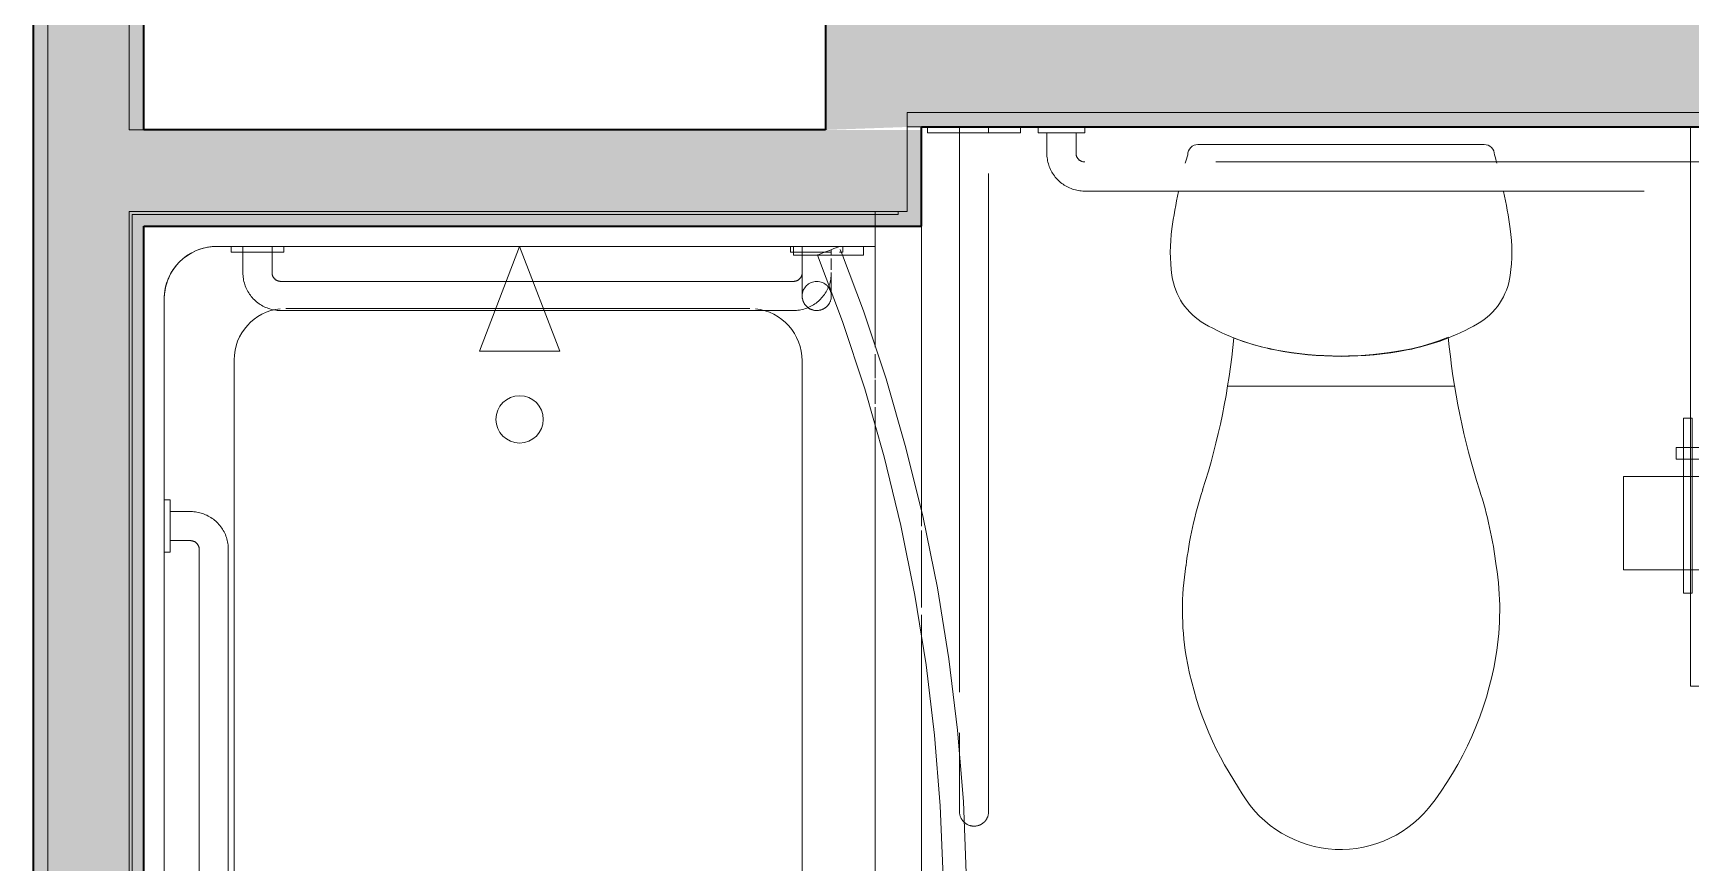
# Model space of a CAD drawing. Header units: inches. Extents: x 6 to 8416, y -388 to 6104.
# Drawn here: x 5566.9 to 5638, y 1127.1 to 1162.7 of the extents above; entities that cross this region are included whole.
import ezdxf

# ---------------------------------------------------------------- set-up
doc = ezdxf.new("R2010")
doc.units = ezdxf.units.IN
doc.header["$MEASUREMENT"] = 0
doc.linetypes.add('Dash 1_16_', pattern=[48, 24, -24])
doc.linetypes.add('Hidden 1_16_', pattern=[36, 24, -12])
for name, color, linetype, lineweight in [('A-GENM', 13, 'Continuous', 18), ('A-WALL', 113, 'Continuous', 25), ('A-WALL-PATT', 111, 'Continuous', 35), ('I-WALL', 2, 'Continuous', 25), ('P-SANR-FIXT', 6, 'Continuous', 18), ('Q-SPCQ', 91, 'Continuous', 18)]:
    doc.layers.add(name, color=color, linetype=linetype, lineweight=lineweight)

# ---------------------------------------------------------------- blocks, each defined once
blk = doc.blocks.new('GM BA Shower-Unit-Tub-Prefab-ICC ADA-AM - ICC Type B_ Option A Forward_ 60_W x 32_D-2224287-LEVEL 3 - PLAN Copy 1 Copy 1')
at = {"layer": 'A-GENM'}
blk.add_line((0, 32), (0.625, 32), dxfattribs=at)
blk = doc.blocks.new('PL BA Toilet-Unit-Two Piece-ICC ADA-AM - ICC Type B_ Side Approach_ Swing Up Bar-V839-LEVEL 3 - PLAN Copy 1 Copy 1')
at = {"layer": 'A-GENM', "linetype": 'Hidden 1_16_', "lineweight": 9}
for p, q in [((33, 0), (0, 0)), ((33, -24), (33, 0)), ((0, -4.25), (0, -0.125)), ((0, -16.526), (0, -4.25)), ((0, -17.125), (0, -16.526)), ((0, -20.622), (0, -17.316)), ((0, -21.828), (0, -20.928)), ((0, -45.422), (0, -21.828)), ((33, -24), (48, -24))]:
    blk.add_line(p, q, dxfattribs=at)
blk = doc.blocks.new('z Nested-Shower Surround-Tub-Prefab - Variable-V844-LEVEL 3 - PLAN Copy 1 Copy 1')
at = {"layer": 'A-GENM', "lineweight": 9}
for p, q in [((0.125, 33), (0, 33)), ((0, 33), (0, 0)), ((0, 32), (0, 33)), ((0, 33), (0.125, 33)), ((0.125, 0.125), (0.125, 33)), ((0.125, 33), (0.125, 32)), ((0, 0.625), (0, 32)), ((0.125, 32), (0.125, 0.625)), ((0, 0), (0, 0.625)), ((0, 0), (60, 0)), ((60, 0), (0, 0)), ((0.125, 0.625), (0.125, 0.312)), ((59.875, 0.125), (0.125, 0.125)), ((0.312, 0.125), (59.688, 0.125))]:
    blk.add_line(p, q, dxfattribs=at)
at = {"layer": 'A-GENM'}
for p, q in [((1.5, 32), (0, 32)), ((0, 32), (0, 0)), ((0, 0.625), (0, 32)), ((0.125, 32), (0.625, 32)), ((0.625, 32), (1.5, 32)), ((1.5, 32), (5.826, 32)), ((1.5, 30.75), (1.5, 32)), ((1.5, 30.75), (1.5, 32)), ((1.5, 32), (1.5, 30.75)), ((6.125, 32), (7.157, 32)), ((7.228, 32), (8.252, 32)), ((8.398, 32), (9.275, 32)), ((9.275, 32), (28.375, 32)), ((1.5, 30), (1.5, 30.75)), ((1.5, 29.25), (1.5, 30.75)), ((1.5, 30.75), (1.5, 30)), ((1.5, 3.75), (1.5, 29.25)), ((1.5, 5.942), (1.5, 29.058)), ((1.5, 29.058), (1.5, 5.942)), ((53.839, 28.873), (6.409, 28.873)), ((4.159, 26.623), (4.159, 17.771)), ((4.159, 17.771), (4.159, 15.729)), ((4.159, 15.729), (4.159, 6.712)), ((1.5, 3.75), (1.5, 5.058)), ((1.5, 5.058), (1.5, 3.75)), ((53.877, 4.5), (6.371, 4.5)), ((56.25, 1.5), (3.75, 1.5)), ((56.25, 1.5), (3.75, 1.5)), ((3.75, 1.5), (56.25, 1.5)), ((0, 0), (0, 0.625)), ((0, 0), (60, 0)), ((60, 0), (0, 0))]:
    blk.add_line(p, q, dxfattribs=at)
blk.add_circle((8.92, 16.75), 1.016, dxfattribs=at)
for centre, radius, start, end in [((6.409, 26.623), 2.25, 90, 173.7582), ((6.371, 6.712), 2.212, 186.09767, 270), ((3.75, 3.75), 2.25, 180, 200.02868), ((3.75, 3.75), 2.25, 180, 270), ((3.75, 3.75), 2.25, 180, 200.02868), ((3.75, 3.75), 2.25, 204.97132, 245.02868), ((3.75, 3.75), 2.25, 204.97132, 245.02868), ((3.75, 3.75), 2.25, 245.02868, 249.97132), ((3.75, 3.75), 2.25, 245.02868, 249.97132), ((3.75, 3.75), 2.25, 249.97132, 270), ((3.75, 3.75), 2.25, 249.97132, 270)]:
    blk.add_arc(centre, radius, start, end, dxfattribs=at)
blk = doc.blocks.new('z Nested-Shower Grab Bars - Variable-V845-LEVEL 3 - PLAN Copy 1 Copy 1')
at = {"layer": 'A-GENM', "linetype": 'Dash 1_16_', "lineweight": 9}
for p, q in [((0.245, 29.125), (0, 29.125)), ((0, 29.125), (0, 29.087)), ((0, 29.125), (0, 29.087)), ((0.245, 29.125), (0, 29.125)), ((0, 29.125), (0, 29.087)), ((0, 29.125), (0, 29.087)), ((0, 29.087), (0, 28.974)), ((0, 29.087), (0, 28.974)), ((0, 29.087), (0, 28.974)), ((0, 29.087), (0, 28.974)), ((0, 28.795), (0, 28.563)), ((0, 28.795), (0, 28.563)), ((0, 28.795), (0, 28.563)), ((0, 28.795), (0, 28.563)), ((0, 28.625), (0, 28.604)), ((0, 28.625), (0, 28.604)), ((0, 28.604), (0, 28.541)), ((0, 28.604), (0, 28.541)), ((0, 28.541), (0, 28.442)), ((0, 28.541), (0, 28.442)), ((0, 28.503), (0, 28.291)), ((0, 28.503), (0, 28.291)), ((0, 28.503), (0, 28.291)), ((0.375, 28.625), (0.154, 28.625)), ((0.25, 29.087), (0.25, 29.125)), ((0.25, 29.087), (0.25, 29.125)), ((0.25, 29.087), (0.25, 29.125)), ((0.25, 29.087), (0.25, 29.125)), ((0.25, 28.974), (0.25, 29.087)), ((0.25, 28.974), (0.25, 29.087)), ((0.25, 28.974), (0.25, 29.087)), ((0.25, 28.974), (0.25, 29.087)), ((0.25, 28.625), (0.25, 28.604)), ((0.25, 28.625), (0.25, 28.604)), ((0.25, 28.604), (0.25, 28.541)), ((0.25, 28.604), (0.25, 28.541)), ((0.25, 28.541), (0.25, 28.442)), ((0.25, 28.541), (0.25, 28.442)), ((1.004, 28.625), (0.515, 28.625)), ((1.004, 28.625), (0.515, 28.625)), ((1.272, 28.618), (1.208, 28.623)), ((1.245, 28.625), (1.284, 28.625)), ((1.44, 28.625), (1.477, 28.625)), ((1.528, 28.574), (1.465, 28.589)), ((1.551, 28.625), (1.587, 28.625)), ((1.587, 28.625), (1.622, 28.625)), ((1.966, 28.625), (1.987, 28.625)), ((1.987, 28.625), (2.007, 28.625)), ((2.007, 28.625), (2.025, 28.625)), ((2.025, 28.625), (2.042, 28.625)), ((2.042, 28.625), (2.057, 28.625)), ((0, 28.442), (0, 28.313)), ((0, 28.442), (0, 28.313)), ((0, 28.313), (0, 28.162)), ((0, 28.313), (0, 28.162)), ((0, 28.291), (0, 28.113)), ((0, 28.291), (0, 28.113)), ((0, 28.291), (0, 28.113)), ((0, 28.162), (0, 28)), ((0, 28.162), (0, 28)), ((0, 28), (0, 27.749)), ((0, 28), (0, 27.838)), ((0, 28), (0, 27.838)), ((0, 28), (0, 27.749)), ((0, 28), (0, 27.749)), ((0, 27.838), (0, 27.688)), ((0, 27.838), (0, 27.688)), ((0.25, 28.442), (0.25, 28.313)), ((0.25, 28.442), (0.25, 28.313)), ((0.25, 28.313), (0.25, 28.162)), ((0.25, 28.313), (0.25, 28)), ((0.25, 28.113), (0.25, 28.291)), ((0.25, 28.162), (0.25, 28)), ((0.25, 28), (0.25, 27.838)), ((0.25, 28), (0.25, 27.838)), ((0.25, 27.749), (0.25, 27.991)), ((0.25, 27.838), (0.25, 27.688)), ((0.25, 27.838), (0.25, 27.688)), ((2.303, 28.119), (2.257, 28.166)), ((0, 27.709), (0, 26.875)), ((0, 27.709), (0, 26.875)), ((0, 27.709), (0, 26.875)), ((0, 27.688), (0, 27.375)), ((0, 27.688), (0, 27.558)), ((0, 27.558), (0, 27.375)), ((0, 27.438), (0, 26.875)), ((0, 27.375), (1.125, 27.375)), ((0.25, 26.875), (0.25, 27.709)), ((0.25, 27.688), (0.25, 27.375)), ((0.25, 27.688), (0.25, 27.375)), ((0.25, 26.875), (0.25, 27.687)), ((0.25, 26.875), (0.25, 27.687)), ((0.25, 26.875), (0.25, 27.438)), ((0.25, 27.375), (1.125, 27.375)), ((0, 26.875), (0.25, 26.875)), ((0, 26.875), (0.25, 26.875)), ((1.5, 27), (1.5, 15.826)), ((2.75, 16.306), (2.75, 27)), ((1.5, 15.826), (1.5, 14.674)), ((2.75, 14.194), (2.75, 16.306)), ((1.5, 14.674), (1.5, 5)), ((2.75, 5), (2.75, 14.194)), ((0.25, 5.125), (0, 5.125)), ((0, 5.125), (0, 4.563)), ((0, 5.125), (0, 2.875)), ((0.25, 2.875), (0.25, 5.125)), ((0.25, 4.563), (0.25, 5.125)), ((1.125, 4.625), (0, 4.625)), ((0, 4.625), (0, 4.442)), ((0, 4.625), (0, 3.375)), ((0, 4.442), (0, 4.313)), ((0, 4.313), (0, 4.162)), ((0, 4.162), (0, 4)), ((0, 4), (0, 3.838)), ((0, 3.838), (0, 3.688)), ((0, 3.688), (0, 3.558)), ((0, 3.558), (0, 3.375)), ((0, 3.438), (0, 2.875)), ((0, 3.375), (1.125, 3.375)), ((0, 2.875), (0.25, 2.875)), ((0.25, 2.875), (0.25, 3.438)), ((35, 2.75), (13, 2.75)), ((35, 2.75), (13, 2.75)), ((13, 1.5), (35, 1.5)), ((13, 1.5), (35, 1.5)), ((11.375, 1.125), (11.375, 0.25)), ((11.375, 1.125), (11.375, 0.25)), ((12.625, 0.25), (12.625, 1.125)), ((12.625, 0.25), (12.625, 1.125)), ((10.875, 0.25), (10.875, 0)), ((11.687, 0.25), (10.875, 0.25)), ((11.687, 0.25), (10.875, 0.25)), ((10.875, 0.25), (10.875, 0)), ((13.125, 0.25), (10.875, 0.25)), ((11.687, 0.25), (10.875, 0.25)), ((10.875, 0), (13.125, 0)), ((10.875, 0), (13.125, 0)), ((10.875, 0), (13.125, 0)), ((10.875, 0), (13.125, 0)), ((11.375, 0.25), (11.688, 0.25)), ((11.375, 0.25), (11.688, 0.25)), ((11.375, 0.25), (11.688, 0.25)), ((11.375, 0.25), (12.625, 0.25)), ((11.688, 0.25), (11.838, 0.25)), ((11.688, 0.25), (12.313, 0.25)), ((11.688, 0.25), (12.313, 0.25)), ((11.838, 0.25), (12, 0.25)), ((12, 0.25), (12.162, 0.25)), ((12.162, 0.25), (12.313, 0.25)), ((13.125, 0.25), (12.313, 0.25)), ((13.125, 0.25), (12.313, 0.25)), ((12.313, 0.25), (12.625, 0.25)), ((12.313, 0.25), (12.625, 0.25)), ((13.125, 0.25), (12.313, 0.25)), ((12.313, 0.25), (12.625, 0.25)), ((13.125, 0), (13.125, 0.25)), ((13.125, 0), (13.125, 0.25))]:
    blk.add_line(p, q, dxfattribs=at)
at = {"layer": 'A-GENM', "linetype": 'Dash 1_16_', "lineweight": 9, "flags": 128}
for points in [[(1.208, 28.623), (1.143, 28.625), (1.125, 28.625)], [(1.125, 28.625), (1.165, 28.625), (1.205, 28.625), (1.245, 28.625)], [(1.465, 28.589), (1.401, 28.601), (1.337, 28.611), (1.272, 28.618)], [(1.284, 28.625), (1.324, 28.625), (1.363, 28.625), (1.401, 28.625), (1.44, 28.625)], [(1.477, 28.625), (1.514, 28.625), (1.551, 28.625)], [(2.257, 28.166), (2.21, 28.21), (2.16, 28.252), (2.109, 28.293), (2.057, 28.331), (2.003, 28.367), (1.948, 28.401), (1.891, 28.433), (1.833, 28.463), (1.774, 28.49), (1.714, 28.515), (1.653, 28.537), (1.591, 28.557), (1.528, 28.574)], [(1.622, 28.625), (1.656, 28.625), (1.69, 28.625), (1.722, 28.625), (1.754, 28.625), (1.784, 28.625), (1.814, 28.625), (1.842, 28.625), (1.87, 28.625), (1.896, 28.625), (1.921, 28.625), (1.944, 28.625), (1.966, 28.625)], [(2.057, 28.625), (2.071, 28.625), (2.083, 28.625), (2.094, 28.625), (2.103, 28.625), (2.11, 28.625), (2.116, 28.625), (2.121, 28.625), (2.124, 28.625), (2.125, 28.625)], [(2.125, 28.625), (2.15, 28.625), (2.175, 28.623), (2.2, 28.621), (2.225, 28.617), (2.249, 28.613), (2.274, 28.607), (2.298, 28.601), (2.322, 28.593), (2.345, 28.585), (2.368, 28.576), (2.391, 28.565), (2.414, 28.554), (2.436, 28.542), (2.457, 28.53), (2.478, 28.516), (2.498, 28.501), (2.518, 28.486), (2.537, 28.47), (2.556, 28.453), (2.573, 28.435), (2.59, 28.417), (2.607, 28.398), (2.622, 28.379), (2.637, 28.358), (2.651, 28.338), (2.664, 28.316), (2.676, 28.295), (2.688, 28.272), (2.698, 28.25), (2.708, 28.226), (2.716, 28.203), (2.724, 28.179), (2.73, 28.155), (2.736, 28.131), (2.741, 28.106), (2.745, 28.082), (2.747, 28.057), (2.749, 28.032), (2.75, 28.007), (2.75, 27.982), (2.749, 27.957), (2.746, 27.932), (2.743, 27.907), (2.739, 27.882), (2.734, 27.858), (2.727, 27.834), (2.72, 27.81), (2.712, 27.786), (2.703, 27.763), (2.693, 27.74), (2.682, 27.717), (2.671, 27.695), (2.658, 27.674), (2.645, 27.653), (2.63, 27.632), (2.615, 27.612), (2.599, 27.593), (2.583, 27.574), (2.565, 27.556), (2.547, 27.539), (2.528, 27.523), (2.509, 27.507), (2.489, 27.492), (2.468, 27.478), (2.447, 27.464), (2.426, 27.452), (2.403, 27.44), (2.381, 27.43), (2.358, 27.42), (2.334, 27.411), (2.311, 27.403), (2.287, 27.396), (2.262, 27.39), (2.238, 27.385), (2.213, 27.381), (2.188, 27.378), (2.163, 27.376), (2.138, 27.375), (2.125, 27.375)], [(2.646, 27.572), (2.622, 27.633), (2.595, 27.692), (2.566, 27.75), (2.535, 27.807), (2.502, 27.863), (2.466, 27.918), (2.428, 27.97), (2.389, 28.022), (2.347, 28.072), (2.303, 28.119)], [(1.125, 27.375), (1.14, 27.375), (1.155, 27.374), (1.17, 27.372), (1.185, 27.37), (1.2, 27.368), (1.214, 27.364), (1.229, 27.36), (1.243, 27.356), (1.257, 27.351), (1.271, 27.345), (1.285, 27.339), (1.298, 27.333), (1.311, 27.325), (1.324, 27.318), (1.337, 27.31), (1.349, 27.301), (1.361, 27.292), (1.372, 27.282), (1.383, 27.272), (1.394, 27.261), (1.404, 27.25), (1.414, 27.239), (1.423, 27.227), (1.432, 27.215), (1.441, 27.203), (1.448, 27.19), (1.456, 27.177), (1.463, 27.163), (1.469, 27.15), (1.475, 27.136), (1.48, 27.122), (1.484, 27.108), (1.488, 27.093), (1.492, 27.078), (1.495, 27.064), (1.497, 27.049), (1.498, 27.034), (1.5, 27.019), (1.5, 27.004), (1.5, 27)], [(1.95, 27.375), (1.927, 27.375), (1.903, 27.375), (1.877, 27.375), (1.85, 27.375), (1.822, 27.375), (1.792, 27.375), (1.762, 27.375), (1.731, 27.375), (1.699, 27.375), (1.665, 27.375), (1.631, 27.375), (1.596, 27.375), (1.561, 27.375), (1.524, 27.375), (1.487, 27.375), (1.45, 27.375), (1.412, 27.375), (1.373, 27.375), (1.334, 27.375), (1.295, 27.375), (1.255, 27.375), (1.216, 27.375), (1.176, 27.375), (1.136, 27.375), (1.125, 27.375)], [(2.125, 27.375), (2.124, 27.375), (2.122, 27.375), (2.118, 27.375), (2.112, 27.375), (2.105, 27.375), (2.096, 27.375), (2.086, 27.375), (2.074, 27.375), (2.061, 27.375), (2.046, 27.375), (2.03, 27.375), (2.012, 27.375), (1.993, 27.375), (1.972, 27.375), (1.95, 27.375)], [(2.75, 27), (2.749, 27.065), (2.745, 27.13), (2.738, 27.195), (2.729, 27.259), (2.718, 27.323), (2.703, 27.386), (2.687, 27.449), (2.668, 27.511), (2.646, 27.572)], [(1.5, 5), (1.5, 4.985), (1.499, 4.97), (1.497, 4.955), (1.495, 4.94), (1.493, 4.925), (1.489, 4.911), (1.485, 4.896), (1.481, 4.882), (1.476, 4.868), (1.47, 4.854), (1.464, 4.84), (1.458, 4.827), (1.45, 4.814), (1.443, 4.801), (1.435, 4.788), (1.426, 4.776), (1.417, 4.764), (1.407, 4.753), (1.397, 4.742), (1.386, 4.731), (1.375, 4.721), (1.364, 4.711), (1.352, 4.702), (1.34, 4.693), (1.328, 4.684), (1.315, 4.677), (1.302, 4.669), (1.288, 4.662), (1.275, 4.656), (1.261, 4.65), (1.247, 4.645), (1.233, 4.641), (1.218, 4.637), (1.203, 4.633), (1.189, 4.63), (1.174, 4.628), (1.159, 4.627), (1.144, 4.625), (1.129, 4.625), (1.125, 4.625)], [(1.125, 3.375), (1.19, 3.376), (1.255, 3.38), (1.32, 3.387), (1.384, 3.396), (1.448, 3.407), (1.511, 3.422), (1.574, 3.438), (1.636, 3.457), (1.697, 3.479), (1.758, 3.503), (1.817, 3.53), (1.875, 3.559), (1.932, 3.59), (1.988, 3.623), (2.043, 3.659), (2.095, 3.697), (2.147, 3.736), (2.197, 3.778), (2.244, 3.822), (2.291, 3.868), (2.335, 3.915), (2.377, 3.965), (2.418, 4.016), (2.456, 4.068), (2.492, 4.122), (2.526, 4.177), (2.558, 4.234), (2.588, 4.292), (2.615, 4.351), (2.64, 4.411), (2.662, 4.472), (2.682, 4.534), (2.699, 4.597), (2.714, 4.66), (2.726, 4.724), (2.736, 4.788), (2.743, 4.853), (2.748, 4.917), (2.75, 4.982), (2.75, 5)], [(13, 2.75), (12.935, 2.749), (12.87, 2.745), (12.805, 2.738), (12.741, 2.729), (12.677, 2.718), (12.614, 2.703), (12.551, 2.687), (12.489, 2.668), (12.428, 2.646), (12.367, 2.622), (12.308, 2.595), (12.25, 2.566), (12.193, 2.535), (12.137, 2.502), (12.082, 2.466), (12.03, 2.428), (11.978, 2.389), (11.928, 2.347), (11.881, 2.303), (11.834, 2.257), (11.79, 2.21), (11.748, 2.16), (11.707, 2.109), (11.669, 2.057), (11.633, 2.003), (11.599, 1.948), (11.567, 1.891), (11.537, 1.833), (11.51, 1.774), (11.485, 1.714), (11.463, 1.653), (11.443, 1.591), (11.426, 1.528), (11.411, 1.465), (11.399, 1.401), (11.389, 1.337), (11.382, 1.272), (11.377, 1.208), (11.375, 1.143), (11.375, 1.125)], [(13, 2.75), (12.935, 2.749), (12.87, 2.745), (12.805, 2.738), (12.741, 2.729), (12.677, 2.718), (12.614, 2.703), (12.551, 2.687), (12.489, 2.668), (12.428, 2.646), (12.367, 2.622), (12.308, 2.595), (12.25, 2.566), (12.193, 2.535), (12.137, 2.502), (12.082, 2.466), (12.03, 2.428), (11.978, 2.389), (11.928, 2.347), (11.881, 2.303), (11.834, 2.257), (11.79, 2.21), (11.748, 2.16), (11.707, 2.109), (11.669, 2.057), (11.633, 2.003), (11.599, 1.948), (11.567, 1.891), (11.537, 1.833), (11.51, 1.774), (11.485, 1.714), (11.463, 1.653), (11.443, 1.591), (11.426, 1.528), (11.411, 1.465), (11.399, 1.401), (11.389, 1.337), (11.382, 1.272), (11.377, 1.208), (11.375, 1.143), (11.375, 1.125)], [(12.69, 1.337), (12.699, 1.349), (12.708, 1.361), (12.718, 1.372), (12.728, 1.383), (12.739, 1.394), (12.75, 1.404), (12.761, 1.414), (12.773, 1.423), (12.785, 1.432), (12.797, 1.441), (12.81, 1.448), (12.823, 1.456), (12.837, 1.463), (12.85, 1.469), (12.864, 1.475), (12.878, 1.48), (12.892, 1.484), (12.907, 1.488), (12.922, 1.492), (12.936, 1.495), (12.951, 1.497), (12.966, 1.498), (12.981, 1.5), (12.996, 1.5), (13, 1.5)], [(12.69, 1.337), (12.699, 1.349), (12.708, 1.361), (12.718, 1.372), (12.728, 1.383), (12.739, 1.394), (12.75, 1.404), (12.761, 1.414), (12.773, 1.423), (12.785, 1.432), (12.797, 1.441), (12.81, 1.448), (12.823, 1.456), (12.837, 1.463), (12.85, 1.469), (12.864, 1.475), (12.878, 1.48), (12.892, 1.484), (12.907, 1.488), (12.922, 1.492), (12.936, 1.495), (12.951, 1.497), (12.966, 1.498), (12.981, 1.5), (12.996, 1.5), (13, 1.5)], [(12.625, 1.125), (12.625, 1.14), (12.626, 1.155), (12.628, 1.17), (12.63, 1.185), (12.632, 1.2), (12.636, 1.214), (12.64, 1.229), (12.644, 1.243), (12.649, 1.257), (12.655, 1.271), (12.661, 1.285), (12.667, 1.298), (12.675, 1.311), (12.682, 1.324), (12.69, 1.336)], [(12.625, 1.125), (12.625, 1.14), (12.626, 1.155), (12.628, 1.17), (12.63, 1.185), (12.632, 1.2), (12.636, 1.214), (12.64, 1.229), (12.644, 1.243), (12.649, 1.257), (12.655, 1.271), (12.661, 1.285), (12.667, 1.298), (12.675, 1.311), (12.682, 1.324), (12.69, 1.336)]]:
    blk.add_lwpolyline(points, dxfattribs=at)
at = {"layer": 'A-GENM', "linetype": 'Dash 1_16_', "lineweight": 9}
for start, end in [(90, 270), (270, 90)]:
    blk.add_arc((2.125, 28), 0.625, start, end, dxfattribs=at)
blk = doc.blocks.new('z Nested-Shower Fixtures - Variable-2223344-LEVEL 3 - PLAN Copy 1 Copy 1')
at = {"layer": 'P-SANR-FIXT'}
for p, q in [((0, 0), (4.5, 1.727)), ((4.5, 1.727), (4.5, -1.727)), ((4.5, -1.727), (0, 0))]:
    blk.add_line(p, q, dxfattribs=at)
blk = doc.blocks.new('SE BA Shower Curtain Rod-AM - 1_ Dia__ 76_ AFF-V746-LEVEL 3 - PLAN Copy 1 Copy 1')
at = {"layer": 'Q-SPCQ'}
for p, q in [((0.375, 1.5), (0, 1.5)), ((0, 1.5), (0, 0.75)), ((0, 1.5), (0, -1.5)), ((0.375, -1.5), (0.375, 1.5)), ((0.375, 0.75), (0.375, 1.5)), ((0, 0.75), (0, -0.75)), ((0.375, 0.521), (0.375, 0.75)), ((0.002, 0.464), (0.009, 0.449)), ((0.002, 0.464), (0.009, 0.449)), ((0.009, 0.449), (0.027, 0.402)), ((0.009, 0.449), (0.027, 0.402)), ((0.027, 0.402), (0.057, 0.328)), ((0.027, 0.402), (0.095, 0.232)), ((0.057, 0.328), (0.095, 0.232)), ((0.095, 0.232), (0.14, 0.12)), ((0.095, 0.232), (0.14, 0.12)), ((0.375, 0.605), (0.128, 0.512)), ((0.14, 0.12), (0.187, 0)), ((0.14, 0.12), (0.235, -0.12)), ((0.187, 0), (0.235, -0.12)), ((0.235, -0.12), (0.28, -0.232)), ((0.235, -0.12), (0.28, -0.232)), ((0.28, -0.232), (0.318, -0.328)), ((0.28, -0.232), (0.348, -0.402)), ((0.318, -0.328), (0.348, -0.402)), ((0.348, -0.402), (0.366, -0.449)), ((0.348, -0.402), (0.366, -0.449)), ((0.366, -0.449), (0.373, -0.464)), ((0.366, -0.449), (0.373, -0.464)), ((0.375, -0.75), (0.375, -0.391)), ((0, -0.75), (0, -1.5)), ((0.375, -1.5), (0.375, -0.75)), ((0, -1.5), (0.375, -1.5))]:
    blk.add_line(p, q, dxfattribs=at)
at = {"layer": 'Q-SPCQ', "flags": 128}
for points in [[(56.625, 0.604), (54.115, 1.547), (51.191, 2.513), (48.231, 3.362), (45.239, 4.091), (42.221, 4.7), (39.18, 5.189), (36.123, 5.555), (33.053, 5.798), (29.976, 5.919), (26.897, 5.916), (23.82, 5.791), (20.75, 5.542), (17.694, 5.171), (14.654, 4.678), (11.636, 4.063), (8.646, 3.329), (5.687, 2.475), (2.765, 1.504), (0.375, 0.605)], [(0.375, -0.464), (3.218, 0.604), (6.104, 1.558), (9.026, 2.395), (11.978, 3.115), (14.958, 3.716), (17.959, 4.198), (20.976, 4.56), (24.006, 4.8), (27.043, 4.919), (30.083, 4.916), (33.119, 4.792), (36.149, 4.547), (39.166, 4.181), (42.166, 3.694), (45.144, 3.088), (48.096, 2.363), (51.016, 1.52), (53.901, 0.562), (56.625, -0.464)]]:
    blk.add_lwpolyline(points, dxfattribs=at)
blk = doc.blocks.new('z Nested-Toilet-2 Piece - z Nested-Toilet-2 Piece-2223810-LEVEL 3 - PLAN Copy 1 Copy 1')
at = {"layer": 'P-SANR-FIXT'}
for p, q in [((-4.871, 11.127), (4.871, 11.127)), ((6.142, 0.75), (-6.142, 0.75))]:
    blk.add_line(p, q, dxfattribs=at)
for centre, radius, start, end in [((0.025, 26.068), 4.932, 27.57244, 140.06334), ((7.716, 20.256), 14.569, 141.95587, 170.34297), ((-7.716, 20.256), 14.569, 9.65703, 33.75517), ((5.191, 20.738), 11.999, 170.58872, 189.14143), ((-5.191, 20.738), 11.999, 350.85857, 9.41128), ((10.95, 20.977), 17.735, 186.94974, 197.76204), ((-10.95, 20.977), 17.735, 342.23796, 353.05026), ((-35.243, 6.16), 30.776, 5.33071, 17.79837), ((35.243, 6.16), 30.776, 162.20163, 174.62228), ((-1.009, 0.027), 9.713, 100.83777, 119.96347), ((-0.935, 0.044), 9.694, 100.99726, 112.21305), ((0, -4.969), 14.81, 78.96223, 101.03777), ((0.023, -4.972), 14.801, 78.99624, 100.93335), ((1.009, 0.027), 9.713, 60.03653, 79.16223), ((1.014, 0.023), 9.709, 68.3062, 79.11052), ((-4.438, 5.975), 2.848, 119.96347, 172.03653), ((4.438, 5.975), 2.848, 7.96347, 60.03653), ((-0.11, 5.37), 7.218, 172.03653, 187.96347), ((0.11, 5.37), 7.218, 352.03653, 7.96347), ((15.604, 7.568), 23.085, 187.96347, 192), ((-15.604, 7.568), 23.085, 348, 352.03653), ((15.604, 7.568), 23.085, 195.0873, 196.03653), ((-15.604, 7.568), 23.085, 343.96347, 344.9127), ((-6.142, 1.191), 0.441, 180, 270), ((6.142, 1.191), 0.441, 270, 0)]:
    blk.add_arc(centre, radius, start, end, dxfattribs=at)
blk = doc.blocks.new('z Nested-Toilet Grab Bars - z Nested-Toilet Grab Bars-V846-LEVEL 3 - PLAN Copy 1 Copy 1')
at = {"layer": 'A-GENM', "linetype": 'Dash 1_16_', "lineweight": 9}
for p, q in [((-1.738, 29.733), (-1.724, 29.713)), ((-1.724, 29.713), (-1.711, 29.691)), ((-1.711, 29.691), (-1.699, 29.67)), ((-1.699, 29.67), (-1.687, 29.647)), ((-1.687, 29.647), (-1.677, 29.625)), ((-1.677, 29.625), (-1.667, 29.601)), ((-1.667, 29.601), (-1.659, 29.578)), ((-1.659, 29.578), (-1.651, 29.554)), ((-1.651, 29.554), (-1.645, 29.53)), ((-1.625, 29.346), (-1.625, 29.361)), ((-1.625, 29.351), (-1.625, 29.332)), ((-1.625, 29.326), (-1.625, 29.346)), ((-1.625, 29.332), (-1.625, 29.308)), ((-1.625, 29.3), (-1.625, 29.326)), ((-1.625, 29.308), (-1.625, 29.278)), ((-1.625, 29.269), (-1.625, 29.3)), ((-1.625, 29.278), (-1.625, 29.244)), ((-1.625, 29.233), (-1.625, 29.269)), ((-1.625, 28.84), (-1.625, 28.911)), ((-1.625, 28.859), (-1.625, 28.786)), ((-1.625, 28.765), (-1.625, 28.84)), ((-1.625, 28.786), (-1.625, 28.707)), ((-1.625, 28.685), (-1.625, 28.765)), ((-1.625, 27.47), (-1.625, 27.348)), ((-1.625, 27.314), (-1.625, 27.438)), ((-1.625, 27.348), (-1.625, 27.223)), ((-2.875, 26), (-2.875, 0.25)), ((-2.875, 26), (-2.875, 0.25)), ((-1.625, 0.25), (-1.625, 26)), ((-1.625, 0.25), (-1.625, 26)), ((-36.625, 2.75), (-41, 2.75)), ((-7, 2.75), (-36.625, 2.75)), ((-41, 1.5), (-36.625, 1.5)), ((-36.625, 1.5), (-7, 1.5)), ((-42.625, 1.125), (-42.625, 0.75)), ((-42.625, 0.75), (-42.625, 0.25)), ((-41.375, 0.75), (-41.375, 1.125)), ((-41.375, 0.25), (-41.375, 0.75)), ((-6.625, 1.125), (-6.625, 0.25)), ((-5.375, 0.25), (-5.375, 1.125)), ((-43, 0.25), (-43, 0)), ((-42.901, 0.25), (-43, 0.25)), ((-42.901, 0.25), (-43, 0.25)), ((-42.623, 0.25), (-42.901, 0.25)), ((-42.623, 0.25), (-42.901, 0.25)), ((-42.625, 0.25), (-42.563, 0.25)), ((-42.625, 0.25), (-42.563, 0.25)), ((-42.223, 0.25), (-42.623, 0.25)), ((-42.223, 0.25), (-42.623, 0.25)), ((-42.563, 0.25), (-42.39, 0.25)), ((-42.563, 0.25), (-42.39, 0.25)), ((-42.39, 0.25), (-42.139, 0.25)), ((-42.39, 0.25), (-42.139, 0.25)), ((-41.777, 0.25), (-42.223, 0.25)), ((-41.777, 0.25), (-42.223, 0.25)), ((-42.139, 0.25), (-41.861, 0.25)), ((-42.139, 0.25), (-41.861, 0.25)), ((-41.861, 0.25), (-41.61, 0.25)), ((-41.861, 0.25), (-41.61, 0.25)), ((-41.377, 0.25), (-41.777, 0.25)), ((-41.377, 0.25), (-41.777, 0.25)), ((-41.61, 0.25), (-41.437, 0.25)), ((-41.61, 0.25), (-41.437, 0.25)), ((-41.437, 0.25), (-41.375, 0.25)), ((-41.437, 0.25), (-41.375, 0.25)), ((-41.099, 0.25), (-41.377, 0.25)), ((-41.099, 0.25), (-41.377, 0.25)), ((-41, 0.25), (-41.099, 0.25)), ((-41, 0.25), (-41.099, 0.25)), ((-41, 0), (-41, 0.25)), ((-7, 0.25), (-7, 0)), ((-5, 0.25), (-7, 0.25)), ((-5, 0.25), (-7, 0.25)), ((-6.625, 0.25), (-5.375, 0.25)), ((-6.625, 0.25), (-5.375, 0.25)), ((-5, 0), (-5, 0.25)), ((-2.854, 0.25), (-4.25, 0.25)), ((-4.25, 0.25), (-0.25, 0.25)), ((-4.25, 0.25), (-4.25, 0)), ((-4.25, 0.25), (-4.25, 0)), ((-2.875, 0.25), (-2.875, 0)), ((-2.875, 0.25), (-2.875, 0)), ((-0.25, 0.25), (-1.647, 0.25)), ((-1.625, 0), (-1.625, 0.25)), ((-1.625, 0), (-1.625, 0.25)), ((-0.25, 0.25), (-0.25, 0)), ((-0.25, 0), (-0.25, 0.25)), ((-43, 0), (-42.901, 0)), ((-43, 0), (-42.901, 0)), ((-42.901, 0), (-42.223, 0)), ((-42.901, 0), (-42.623, 0)), ((-42.623, 0), (-42.223, 0)), ((-42.223, 0), (-41.099, 0)), ((-42.223, 0), (-41.777, 0)), ((-41.777, 0), (-41.377, 0)), ((-41.377, 0), (-41.099, 0)), ((-41.099, 0), (-41, 0)), ((-41.099, 0), (-41, 0)), ((-7, 0), (-5, 0)), ((-7, 0), (-5, 0)), ((-0.25, 0), (-4.25, 0)), ((-4.25, 0), (-2.854, 0)), ((-2.875, 0), (-2.412, 0)), ((-2.875, 0), (-2.854, 0)), ((-2.875, 0), (-2.854, 0)), ((-2.875, 0), (-2.854, 0)), ((-2.854, 0), (-2.791, 0)), ((-2.854, 0), (-2.791, 0)), ((-2.854, 0), (-2.791, 0)), ((-2.791, 0), (-2.692, 0)), ((-2.791, 0), (-2.692, 0)), ((-2.791, 0), (-2.692, 0)), ((-2.692, 0), (-2.562, 0)), ((-2.692, 0), (-2.562, 0)), ((-2.692, 0), (-2.562, 0)), ((-2.562, 0), (-2.412, 0)), ((-2.562, 0), (-2.412, 0)), ((-2.562, 0), (-2.412, 0)), ((-2.412, 0), (-2.25, 0)), ((-2.412, 0), (-2.25, 0)), ((-2.412, 0), (-2.25, 0)), ((-2.412, 0), (-2.25, 0)), ((-2.25, 0), (-1.937, 0)), ((-2.25, 0), (-2.088, 0)), ((-2.25, 0), (-2.088, 0)), ((-2.25, 0), (-2.088, 0)), ((-2.088, 0), (-1.937, 0)), ((-2.088, 0), (-1.937, 0)), ((-2.088, 0), (-1.937, 0)), ((-1.937, 0), (-1.709, 0)), ((-1.937, 0), (-1.808, 0)), ((-1.937, 0), (-1.808, 0)), ((-1.937, 0), (-1.808, 0)), ((-1.808, 0), (-1.709, 0)), ((-1.808, 0), (-1.709, 0)), ((-1.808, 0), (-1.709, 0)), ((-1.709, 0), (-1.625, 0)), ((-1.709, 0), (-1.646, 0)), ((-1.709, 0), (-1.646, 0)), ((-1.709, 0), (-1.646, 0)), ((-1.646, 0), (-0.25, 0)), ((-1.646, 0), (-1.625, 0)), ((-1.646, 0), (-1.625, 0)), ((-1.646, 0), (-1.625, 0))]:
    blk.add_line(p, q, dxfattribs=at)
at = {"layer": 'A-GENM', "linetype": 'Dash 1_16_', "lineweight": 9, "flags": 128}
for points in [[(-2.875, 29.375), (-2.875, 29.4), (-2.873, 29.425), (-2.871, 29.45), (-2.867, 29.475), (-2.863, 29.499), (-2.857, 29.524), (-2.851, 29.548), (-2.843, 29.572), (-2.835, 29.595), (-2.826, 29.618), (-2.815, 29.641), (-2.804, 29.664), (-2.792, 29.686), (-2.78, 29.707), (-2.766, 29.728), (-2.751, 29.748), (-2.736, 29.768), (-2.72, 29.787), (-2.703, 29.806), (-2.685, 29.823), (-2.667, 29.84), (-2.648, 29.857), (-2.629, 29.872), (-2.608, 29.887), (-2.588, 29.901), (-2.566, 29.914), (-2.545, 29.926), (-2.522, 29.938), (-2.5, 29.948), (-2.476, 29.958), (-2.453, 29.966), (-2.429, 29.974), (-2.405, 29.98), (-2.381, 29.986), (-2.356, 29.991), (-2.332, 29.995), (-2.307, 29.997), (-2.282, 29.999), (-2.257, 30), (-2.25, 30)], [(-2.25, 30), (-2.225, 30), (-2.2, 29.998), (-2.175, 29.996), (-2.15, 29.992), (-2.126, 29.988), (-2.101, 29.982), (-2.077, 29.976), (-2.053, 29.968), (-2.03, 29.96), (-2.007, 29.951), (-1.984, 29.94), (-1.961, 29.929), (-1.939, 29.917), (-1.918, 29.905), (-1.897, 29.891), (-1.877, 29.876), (-1.857, 29.861), (-1.838, 29.845), (-1.819, 29.828), (-1.802, 29.81)], [(-2.875, 29.375), (-2.875, 29.372), (-2.875, 29.364), (-2.875, 29.351), (-2.875, 29.332), (-2.875, 29.308), (-2.875, 29.278), (-2.875, 29.244), (-2.875, 29.204), (-2.875, 29.159), (-2.875, 29.109), (-2.875, 29.054), (-2.875, 28.994), (-2.875, 28.929), (-2.875, 28.859), (-2.875, 28.786), (-2.875, 28.707), (-2.875, 28.624), (-2.875, 28.537), (-2.875, 28.446), (-2.875, 28.351), (-2.875, 28.253), (-2.875, 28.15), (-2.875, 28.045), (-2.875, 27.936), (-2.875, 27.824), (-2.875, 27.708), (-2.875, 27.591), (-2.875, 27.47), (-2.875, 27.348), (-2.875, 27.223), (-2.875, 27.096), (-2.875, 26.968), (-2.875, 26.838), (-2.875, 26.706), (-2.875, 26.574), (-2.875, 26.44), (-2.875, 26.306), (-2.875, 26.171), (-2.875, 26.036), (-2.875, 26)], [(-2.875, 26), (-2.875, 26.135), (-2.875, 26.27), (-2.875, 26.404), (-2.875, 26.538), (-2.875, 26.671), (-2.875, 26.802), (-2.875, 26.933), (-2.875, 27.062), (-2.875, 27.189), (-2.875, 27.314), (-2.875, 27.438), (-2.875, 27.559), (-2.875, 27.677), (-2.875, 27.793), (-2.875, 27.906), (-2.875, 28.016), (-2.875, 28.122), (-2.875, 28.225), (-2.875, 28.325), (-2.875, 28.421), (-2.875, 28.513), (-2.875, 28.601), (-2.875, 28.685), (-2.875, 28.765), (-2.875, 28.84), (-2.875, 28.911), (-2.875, 28.977), (-2.875, 29.038), (-2.875, 29.094), (-2.875, 29.146), (-2.875, 29.192), (-2.875, 29.233), (-2.875, 29.269), (-2.875, 29.3), (-2.875, 29.326), (-2.875, 29.346), (-2.875, 29.361), (-2.875, 29.371), (-2.875, 29.375)], [(-1.802, 29.81), (-1.785, 29.792), (-1.768, 29.773), (-1.753, 29.754), (-1.738, 29.733)], [(-1.645, 29.53), (-1.639, 29.506), (-1.634, 29.481), (-1.63, 29.457), (-1.628, 29.432), (-1.626, 29.407), (-1.625, 29.382), (-1.625, 29.375)], [(-1.625, 29.375), (-1.625, 29.372), (-1.625, 29.364), (-1.625, 29.351)], [(-1.625, 29.361), (-1.625, 29.371), (-1.625, 29.375)], [(-1.625, 29.244), (-1.625, 29.204), (-1.625, 29.159), (-1.625, 29.109), (-1.625, 29.054), (-1.625, 28.994), (-1.625, 28.929), (-1.625, 28.859)], [(-1.625, 28.911), (-1.625, 28.977), (-1.625, 29.038), (-1.625, 29.094), (-1.625, 29.146), (-1.625, 29.192), (-1.625, 29.233)], [(-1.625, 28.707), (-1.625, 28.624), (-1.625, 28.537), (-1.625, 28.446), (-1.625, 28.351), (-1.625, 28.253), (-1.625, 28.15), (-1.625, 28.045), (-1.625, 27.936), (-1.625, 27.824), (-1.625, 27.708), (-1.625, 27.591), (-1.625, 27.47)], [(-1.625, 27.438), (-1.625, 27.559), (-1.625, 27.677), (-1.625, 27.793), (-1.625, 27.906), (-1.625, 28.016), (-1.625, 28.122), (-1.625, 28.225), (-1.625, 28.325), (-1.625, 28.421), (-1.625, 28.513), (-1.625, 28.601), (-1.625, 28.685)], [(-1.625, 26.933), (-1.625, 27.062), (-1.625, 27.189), (-1.625, 27.314)], [(-1.625, 27.223), (-1.625, 27.096), (-1.625, 26.968)], [(-1.625, 26.968), (-1.625, 26.838), (-1.625, 26.706), (-1.625, 26.574), (-1.625, 26.44), (-1.625, 26.306), (-1.625, 26.171), (-1.625, 26.036), (-1.625, 26)], [(-1.625, 26), (-1.625, 26.135), (-1.625, 26.27), (-1.625, 26.404), (-1.625, 26.538), (-1.625, 26.671), (-1.625, 26.802), (-1.625, 26.933)], [(-41, 2.75), (-41.065, 2.749), (-41.13, 2.745), (-41.195, 2.738), (-41.259, 2.729), (-41.323, 2.718), (-41.386, 2.703), (-41.449, 2.687), (-41.511, 2.668), (-41.572, 2.646), (-41.633, 2.622), (-41.692, 2.595), (-41.75, 2.566), (-41.807, 2.535), (-41.863, 2.502), (-41.918, 2.466), (-41.97, 2.428), (-42.022, 2.389), (-42.072, 2.347), (-42.119, 2.303), (-42.166, 2.257), (-42.21, 2.21), (-42.252, 2.16), (-42.293, 2.109), (-42.331, 2.057), (-42.367, 2.003), (-42.401, 1.948), (-42.433, 1.891), (-42.463, 1.833), (-42.49, 1.774), (-42.515, 1.714), (-42.537, 1.653), (-42.557, 1.591), (-42.574, 1.528), (-42.589, 1.465), (-42.601, 1.401), (-42.611, 1.337), (-42.618, 1.272), (-42.623, 1.208), (-42.625, 1.143), (-42.625, 1.125)], [(-5.375, 1.125), (-5.376, 1.19), (-5.38, 1.255), (-5.387, 1.32), (-5.396, 1.384), (-5.407, 1.448), (-5.422, 1.511), (-5.438, 1.574), (-5.457, 1.636), (-5.479, 1.697), (-5.503, 1.758), (-5.53, 1.817), (-5.559, 1.875), (-5.59, 1.932), (-5.623, 1.988), (-5.659, 2.043), (-5.697, 2.095), (-5.736, 2.147), (-5.778, 2.197), (-5.822, 2.244), (-5.868, 2.291), (-5.915, 2.335), (-5.965, 2.377), (-6.016, 2.418), (-6.068, 2.456), (-6.122, 2.492), (-6.177, 2.526), (-6.234, 2.558), (-6.292, 2.588), (-6.351, 2.615), (-6.411, 2.64), (-6.472, 2.662), (-6.534, 2.682), (-6.597, 2.699), (-6.66, 2.714), (-6.724, 2.726), (-6.788, 2.736), (-6.853, 2.743), (-6.917, 2.748), (-6.982, 2.75), (-7, 2.75)], [(-41.375, 1.125), (-41.375, 1.14), (-41.374, 1.155), (-41.372, 1.17), (-41.37, 1.185), (-41.368, 1.2), (-41.364, 1.214), (-41.36, 1.229), (-41.356, 1.243), (-41.351, 1.257), (-41.345, 1.271), (-41.339, 1.285), (-41.333, 1.298), (-41.325, 1.311), (-41.318, 1.324), (-41.31, 1.337), (-41.301, 1.349), (-41.292, 1.361), (-41.282, 1.372), (-41.272, 1.383), (-41.261, 1.394), (-41.25, 1.404), (-41.239, 1.414), (-41.227, 1.423), (-41.215, 1.432), (-41.203, 1.441), (-41.19, 1.448), (-41.177, 1.456), (-41.163, 1.463), (-41.15, 1.469), (-41.136, 1.475), (-41.122, 1.48), (-41.108, 1.484), (-41.093, 1.488), (-41.078, 1.492), (-41.064, 1.495), (-41.049, 1.497), (-41.034, 1.498), (-41.019, 1.5), (-41.004, 1.5), (-41, 1.5)], [(-7, 1.5), (-6.985, 1.5), (-6.97, 1.499), (-6.955, 1.497), (-6.94, 1.495), (-6.925, 1.493), (-6.911, 1.489), (-6.896, 1.485), (-6.882, 1.481), (-6.868, 1.476), (-6.854, 1.47), (-6.84, 1.464), (-6.827, 1.458), (-6.814, 1.45), (-6.801, 1.443), (-6.788, 1.435), (-6.776, 1.426), (-6.764, 1.417), (-6.753, 1.407), (-6.742, 1.397), (-6.731, 1.386), (-6.721, 1.375), (-6.711, 1.364), (-6.702, 1.352), (-6.693, 1.34), (-6.684, 1.328), (-6.677, 1.315), (-6.669, 1.302), (-6.662, 1.288), (-6.656, 1.275), (-6.65, 1.261), (-6.645, 1.247), (-6.641, 1.233), (-6.637, 1.218), (-6.633, 1.203), (-6.63, 1.189), (-6.628, 1.174), (-6.627, 1.159), (-6.625, 1.144), (-6.625, 1.129), (-6.625, 1.125)]]:
    blk.add_lwpolyline(points, dxfattribs=at)
blk = doc.blocks.new('SE BA Toilet Paper Holder-AM - 6_ W x 4 1_2_ D_ 19_ AFF-V1273-LEVEL 3 - PLAN Copy 1 Copy 1')
at = {"layer": 'Q-SPCQ'}
for p, q in [((-1, 6.75), (-5, 6.75)), ((-5, 6.75), (-5, 1.25)), ((-5, 6.75), (-5, 4.712)), ((-1, 4.712), (-1, 6.75)), ((-1, 1.25), (-1, 6.75)), ((-5, 4.154), (-5, 4.594)), ((-5, 3.406), (-5, 4.594)), ((-1, 4.594), (-1, 3.406)), ((-1, 4.594), (-1, 4.154)), ((-0.25, 4.5), (-0.25, 0.5)), ((-0.25, 4.5), (0, 4.5)), ((-0.217, 4.5), (0, 4.5)), ((0, 4.5), (0.217, 4.5)), ((0, 4.5), (0.25, 4.5)), ((0.25, 0.5), (0.25, 4.5)), ((-5, 4.187), (-6, 4.187)), ((-6, 4.187), (-6, 4)), ((-6, 4.162), (-6, 4)), ((-6, 4), (-6, 3.838)), ((-6, 4), (-6, 3.812)), ((-6, 3.812), (-5, 3.812)), ((-1, 4.187), (-5, 4.187)), ((-5, 4), (-5, 4.154)), ((-5, 3.846), (-5, 4)), ((-5, 3.406), (-5, 3.846)), ((-5, 3.812), (-1, 3.812)), ((0.25, 4.187), (-1, 4.187)), ((-1, 4.154), (-1, 4)), ((-1, 4), (-1, 3.846)), ((-1, 3.846), (-1, 3.406)), ((-1, 3.812), (0.25, 3.812)), ((1.5, 4.187), (0.25, 4.187)), ((0.25, 3.812), (1.5, 3.812)), ((1.5, 4), (1.5, 4.187)), ((1.5, 3.812), (1.5, 4)), ((-5, 3.288), (-5, 1.25)), ((-1, 1.25), (-1, 3.288)), ((-5, 1.25), (-1, 1.25)), ((-0.75, 0.5), (-0.75, 0.25)), ((0, 0.5), (-0.75, 0.5)), ((-0.75, 0.25), (-0.75, 0)), ((0, 0.5), (-0.25, 0.5)), ((0, 0.5), (-0.236, 0.5)), ((0, 0.5), (-0.217, 0.5)), ((0.217, 0.5), (0, 0.5)), ((0.25, 0.5), (0, 0.5)), ((0.236, 0.5), (0, 0.5)), ((0.75, 0.5), (0, 0.5)), ((0.75, 0.25), (0.75, 0.5)), ((0.75, 0), (0.75, 0.25)), ((-0.53, 0), (-0.75, 0)), ((-0.53, 0), (-0.75, 0)), ((0, 0), (-0.53, 0)), ((0, 0), (-0.53, 0)), ((0.53, 0), (0, 0)), ((0.53, 0), (0, 0)), ((0.75, 0), (0.53, 0)), ((0.75, 0), (0.53, 0))]:
    blk.add_line(p, q, dxfattribs=at)

msp = doc.modelspace()

# ---------------------------------------------------------------- hatches: boundary and pattern name
at = {"layer": 'A-WALL-PATT', "lineweight": 25, "transparency": 33554560}
msp.add_hatch(color=10, dxfattribs=at).paths.add_polyline_path([(5567.54033733, 1090.93577679), (5567.54033733, 1234.43577679), (5566.91533733, 1234.43577679), (5566.91533733, 1090.93577679)])
at = {"layer": 'A-WALL-PATT', "transparency": 33554560}
h = msp.add_hatch(color=10, dxfattribs=at)
h.paths.add_polyline_path([(5571.04033733, 1095.06077679), (5571.66533733, 1095.06077679), (5571.66533733, 1155.06077679), (5571.04033733, 1155.06077679), (5571.04033733, 1098.69981081)])
h.paths.add_polyline_path([(5571.66533733, 1158.56077679), (5571.66533733, 1166.81077679), (5571.04033733, 1166.81077679), (5571.04033733, 1158.56077679)])
h.paths.add_polyline_path([(5571.04033733, 1170.31077679), (5571.66533733, 1170.31077679), (5571.66533733, 1230.31077679), (5571.04033733, 1230.31077679), (5571.04033733, 1177.42681081)])
at = {"layer": 'A-WALL-PATT', "lineweight": 25, "transparency": 33554560}
h = msp.add_hatch(color=10, dxfattribs=at)
h.paths.add_polyline_path([(5604.41533733, 1155.06077679), (5605.04033733, 1155.06077679), (5605.04033733, 1158.56077679), (5604.41533733, 1158.56077679), (5604.41533733, 1157.74506081)])
h.paths.add_polyline_path([(5605.04033733, 1165.43577679), (5605.04033733, 1170.93577679), (5604.41533733, 1170.93577679), (5604.41533733, 1165.43577679)])
at = {"layer": 'A-WALL-PATT', "transparency": 33554560}
for points in [[(5604.41533733, 1158.68577679), (5676.91533733, 1158.68577679), (5676.91533733, 1159.31077679), (5604.41533733, 1159.31077679)], [(5571.66533733, 1154.43577679), (5605.04033733, 1154.43577679), (5605.04033733, 1155.06077679), (5571.66533733, 1155.06077679)]]:
    msp.add_hatch(color=10, dxfattribs=at).paths.add_polyline_path(points)
at = {"layer": 'I-WALL', "transparency": 33554560}
for points in [[(5567.54033733, 1091.56077679), (5571.04033733, 1091.56077679), (5571.04033733, 1233.81077679), (5567.54033733, 1233.81077679), (5567.54033733, 1098.69981081)], [(5600.91533733, 1158.56077679), (5604.41533733, 1158.68577679), (5604.41533733, 1170.31077679), (5600.91533733, 1170.31077679), (5600.91533733, 1166.81077679)], [(5604.41533733, 1159.31077679), (5677.54033733, 1159.31077679), (5677.54033733, 1164.81077679), (5604.41533733, 1164.81077679)], [(5571.66533733, 1155.06077679), (5604.41533733, 1155.06077679), (5604.41533733, 1158.56077679), (5571.04033733, 1158.56077679), (5571.04033733, 1155.06077679)]]:
    msp.add_hatch(color=10, dxfattribs=at).paths.add_polyline_path(points)

# ---------------------------------------------------------------- linework, layer by layer
at = {"layer": 'A-WALL', "lineweight": 9}
for p, q in [((5567.54033733, 1086.18577679), (5567.54033733, 1233.81077679)), ((5571.04033733, 1158.56077679), (5571.04033733, 1166.81077679)), ((5604.41533733, 1159.31077679), (5677.54033733, 1159.31077679)), ((5604.41533733, 1159.31077679), (5604.41533733, 1155.06077679)), ((5571.66533733, 1158.56077679), (5571.04033733, 1158.56077679)), ((5604.41533733, 1158.68577679), (5605.04033733, 1158.68577679)), ((5571.04033733, 1095.06077679), (5571.04033733, 1155.06077679)), ((5571.04033733, 1155.06077679), (5604.41533733, 1155.06077679))]:
    msp.add_line(p, q, dxfattribs=at)
at = {"layer": 'I-WALL', "lineweight": 35}
for p, q in [((5566.91533733, 1234.43577679), (5566.91533733, 1086.18577679)), ((5571.66533733, 1158.56077679), (5571.66533733, 1166.81077679)), ((5600.91533733, 1166.81077679), (5600.91533733, 1158.56077679)), ((5600.91533733, 1158.56077679), (5571.66533733, 1158.56077679)), ((5605.04033733, 1158.68577679), (5676.91533733, 1158.68577679)), ((5605.04033733, 1154.43577679), (5605.04033733, 1158.68577679)), ((5571.66533733, 1095.68577679), (5571.66533733, 1154.43577679)), ((5571.66533733, 1154.43577679), (5605.04033733, 1154.43577679))]:
    msp.add_line(p, q, dxfattribs=at)

# ---------------------------------------------------------------- block references
at = {"layer": 'A-GENM', "linetype": 'Dash 1_16_', "lineweight": 9}
for name, p, rotation in [('z Nested-Toilet Grab Bars - z Nested-Toilet Grab Bars-V846-LEVEL 3 - PLAN Copy 1 Copy 1', (5605.04033733, 1158.68577679), 180), ('z Nested-Shower Grab Bars - Variable-V845-LEVEL 3 - PLAN Copy 1 Copy 1', (5572.54033733, 1153.56077679), 269.999999999999)]:
    msp.add_blockref(name, p, dxfattribs=dict(at, rotation=rotation))
at = {"layer": 'A-GENM', "lineweight": 9, "rotation": 269.999999999999}
msp.add_blockref('z Nested-Shower Surround-Tub-Prefab - Variable-V844-LEVEL 3 - PLAN Copy 1 Copy 1', (5571.04033733, 1155.06077679), dxfattribs=at)
at = {"layer": 'A-GENM', "rotation": 269.999999999999}
msp.add_blockref('GM BA Shower-Unit-Tub-Prefab-ICC ADA-AM - ICC Type B_ Option A Forward_ 60_W x 32_D-2224287-LEVEL 3 - PLAN Copy 1 Copy 1', (5571.04033733, 1155.06077679), dxfattribs=at)
at = {"layer": 'P-SANR-FIXT'}
msp.add_blockref('PL BA Toilet-Unit-Two Piece-ICC ADA-AM - ICC Type B_ Side Approach_ Swing Up Bar-V839-LEVEL 3 - PLAN Copy 1 Copy 1', (5605.04033733, 1158.68577679), dxfattribs=at)
for name, p, rotation in [('z Nested-Toilet-2 Piece - z Nested-Toilet-2 Piece-2223810-LEVEL 3 - PLAN Copy 1 Copy 1', (5623.04033733, 1158.68577679), 180), ('z Nested-Shower Fixtures - Variable-2223344-LEVEL 3 - PLAN Copy 1 Copy 1', (5587.79033733, 1153.56077679), 269.999999999999)]:
    msp.add_blockref(name, p, dxfattribs=dict(at, rotation=rotation))
at = {"layer": 'Q-SPCQ'}
for name, p, rotation in [('SE BA Shower Curtain Rod-AM - 1_ Dia__ 76_ AFF-V746-LEVEL 3 - PLAN Copy 1 Copy 1', (5601.04033733, 1153.56077679), 269.999999999999), ('SE BA Toilet Paper Holder-AM - 6_ W x 4 1_2_ D_ 19_ AFF-V1273-LEVEL 3 - PLAN Copy 1 Copy 1', (5641.91533733, 1144.68577679), 89.99999999999898)]:
    msp.add_blockref(name, p, dxfattribs=dict(at, rotation=rotation))

doc.saveas('drawing.dxf')
